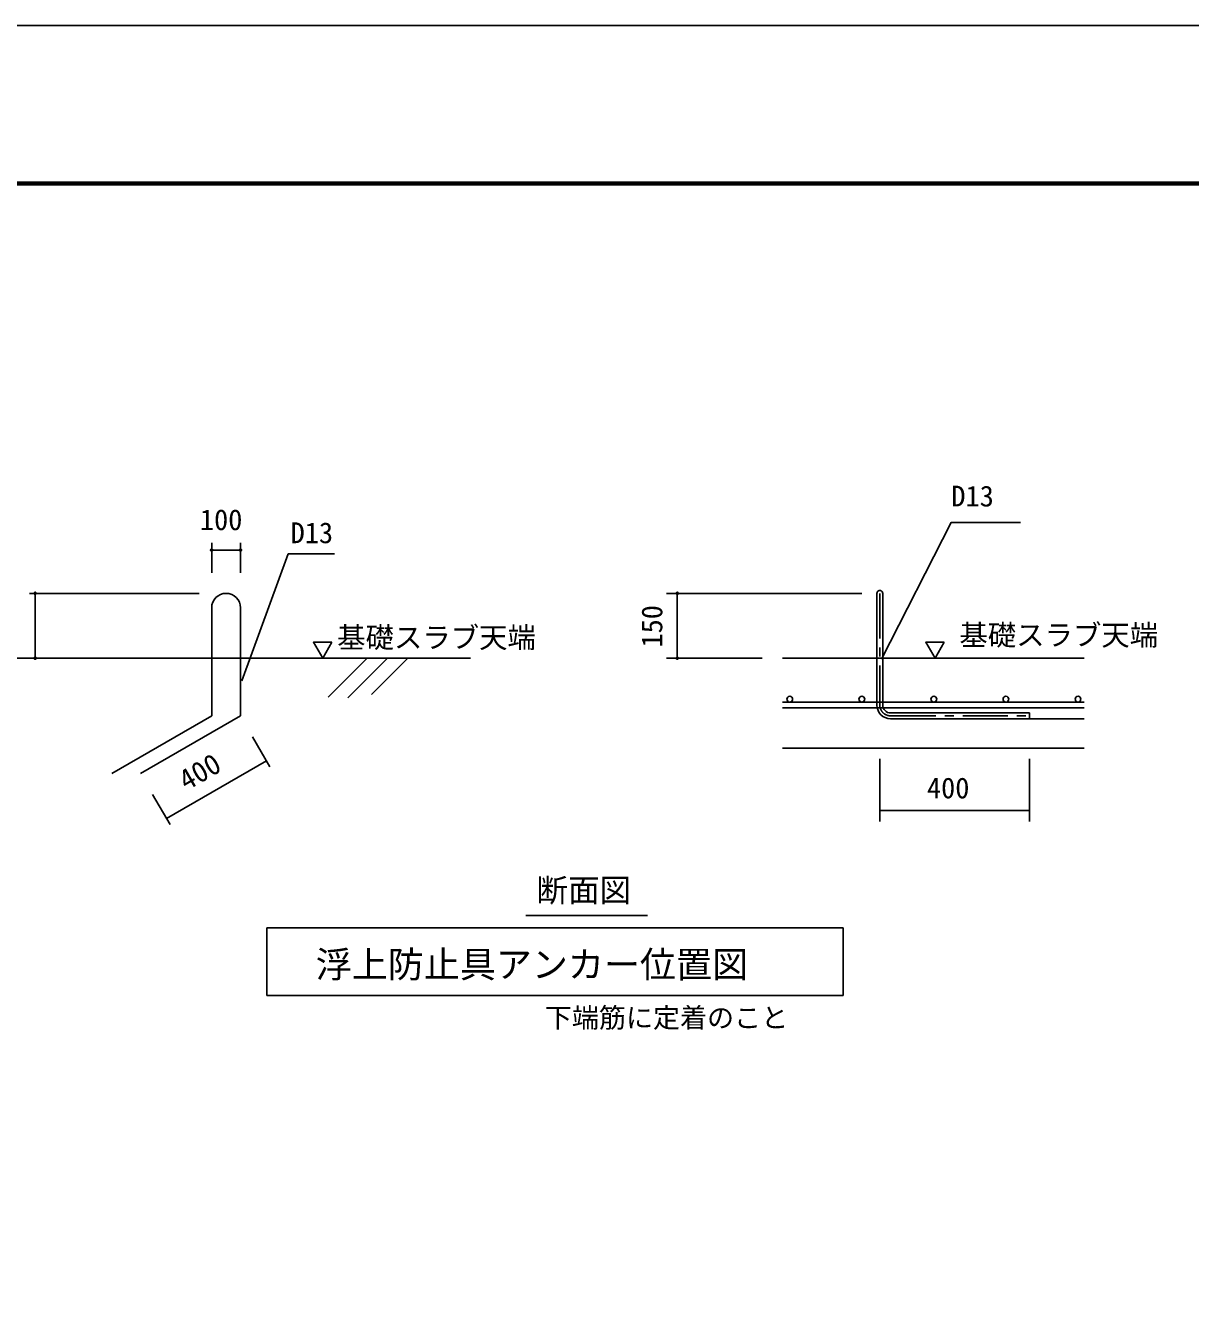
# Model space of a CAD drawing. Units: millimetres, scale not verified. Extents: x -14850 to 14850, y -10500 to 10500.
# Drawn here: x -532 to 5936, y 3453 to 10500 of the extents above; entities that cross this region are included whole.
import ezdxf
from ezdxf.enums import TextEntityAlignment as Align

# ---------------------------------------------------------------- set-up
doc = ezdxf.new("R2010")
doc.units = ezdxf.units.MM
doc.header["$LTSCALE"] = 50
doc.linetypes.add('CHAIN1', pattern=[8, 5, -1, 1, -1])
for name, color, linetype, lineweight in [('0-3_文字', 5, 'Continuous', 25), ('0-6_図面枠', 7, 'Continuous', 25), ('0-7_Axis_waku', 7, 'Continuous', 25)]:
    doc.layers.add(name, color=color, linetype=linetype, lineweight=lineweight)
doc.styles.add('ＭＳ ゴシック', font='')
doc.styles.get('ＭＳ ゴシック').set_extended_font_data('MS Gothic')

msp = doc.modelspace()

# ---------------------------------------------------------------- linework, layer by layer
at = {"layer": '0-3_文字', "color": 2}
for p, q in [((502.25, 7459.63), (502.25, 7626.78)), ((662.25, 7459.63), (662.25, 7626.78)), ((502.25, 7586.78), (662.25, 7586.78)), ((-509.12, 7346.49), (433.21, 7346.49)), ((-477.5, 6986.46), (-477.5, 7346.49)), ((4111.19, 7346.49), (3026.76, 7346.49)), ((3086.76, 7346.49), (3086.76, 6986.46)), ((-509.12, 6986.46), (-233.71, 6986.46)), ((3026.76, 6986.46), (3557.06, 6986.46)), ((5344.16, 6986.46), (3669.83, 6986.46)), ((729.42, 6550.12), (825.95, 6382.91)), ((5344.16, 6486.46), (3669.83, 6486.46)), ((251.14, 6097.23), (805.95, 6417.55)), ((4210.84, 6080.66), (4210.84, 6428.53)), ((5042.21, 6080.66), (5042.21, 6428.53)), ((174.6, 6229.8), (271.14, 6062.59)), ((4210.84, 6140.66), (5042.21, 6140.66))]:
    msp.add_line(p, q, dxfattribs=at)
at = {"layer": '0-3_文字'}
for p, q in [((502.25, 7584.78), (496.6, 7584.78)), ((502.25, 7590.78), (497.79, 7590.78)), ((506.71, 7590.78), (502.25, 7590.78)), ((507.89, 7584.78), (502.25, 7584.78)), ((662.25, 7584.78), (656.6, 7584.78)), ((662.25, 7590.78), (657.79, 7590.78)), ((666.71, 7590.78), (662.25, 7590.78)), ((667.89, 7584.78), (662.25, 7584.78)), ((-477.5, 7344.49), (-483.14, 7344.49)), ((-477.5, 7350.49), (-481.95, 7350.49)), ((-473.03, 7350.49), (-477.5, 7350.49)), ((-471.85, 7344.49), (-477.5, 7344.49)), ((3086.76, 7344.49), (3081.11, 7344.49)), ((3086.76, 7350.49), (3082.3, 7350.49)), ((3091.22, 7350.49), (3086.76, 7350.49)), ((3092.41, 7344.49), (3086.76, 7344.49)), ((-477.5, 6984.46), (-483.14, 6984.46)), ((-477.5, 6990.46), (-481.95, 6990.46)), ((-473.03, 6990.46), (-477.5, 6990.46)), ((-471.85, 6984.46), (-477.5, 6984.46)), ((3086.76, 6984.46), (3081.11, 6984.46)), ((3086.76, 6990.46), (3082.3, 6990.46)), ((3091.22, 6990.46), (3086.76, 6990.46)), ((3092.41, 6984.46), (3086.76, 6984.46))]:
    msp.add_line(p, q, dxfattribs=at)
at = {"layer": '0-3_文字', "color": 3}
for p, q in [((669.79, 6861.37), (926.95, 7566.52)), ((926.95, 7566.52), (1184.1, 7566.52)), ((4194.84, 6726.46), (4194.84, 7346.33)), ((4226.83, 6726.46), (4226.83, 7346.33)), ((502.25, 6666.46), (502.25, 7273.76)), ((662.25, 7266.49), (662.25, 6666.46)), ((1118.64, 6986.46), (1170.01, 7075.45)), ((4517.25, 6986.46), (4568.63, 7075.45)), ((-805.23, 6986.46), (1937.94, 6986.46)), ((1364.94, 6986.46), (1149.48, 6771.01)), ((1478.08, 6986.46), (1258.12, 6766.51)), ((1591.21, 6986.46), (1389.07, 6784.32)), ((5344.16, 6743.19), (3669.83, 6743.19)), ((3669.83, 6711.19), (5344.16, 6711.19)), ((502.25, 6666.46), (-51.99, 6346.47)), ((662.25, 6666.46), (107.43, 6346.14)), ((5042.21, 6682.46), (4270.83, 6682.46)), ((4270.83, 6650.46), (5344.16, 6650.46)), ((5042.21, 6682.46), (5042.21, 6650.46)), ((2245.67, 5558.86), (2921.68, 5558.86)), ((808.13, 5489.07), (4008.12, 5489.07)), ((808.13, 5114.07), (808.13, 5489.07)), ((4008.12, 5114.07), (4008.12, 5489.07)), ((808.13, 5114.07), (4008.12, 5114.07))]:
    msp.add_line(p, q, dxfattribs=at)
at = {"layer": '0-3_文字', "color": 3, "linetype": 'CHAIN1'}
for p, q in [((4210.83, 7346.33), (4210.83, 6726.46)), ((4270.83, 6666.46), (5042.21, 6666.46))]:
    msp.add_line(p, q, dxfattribs=at)
at = {"layer": '0-3_文字', "color": 3}
for points in [[(4220.95, 6981.95), (4606.68, 7739.66), (4992.41, 7739.66)], [(1118.64, 6986.46), (1067.26, 7075.45), (1170.01, 7075.45)], [(4517.25, 6986.46), (4465.88, 7075.45), (4568.63, 7075.45)]]:
    msp.add_lwpolyline(points, dxfattribs=at)
at = {"layer": '0-3_文字'}
for points in [[(502.25, 7592.78), (501.49, 7592.73), (500.75, 7592.59), (500.04, 7592.35), (499.35, 7592.03), (498.72, 7591.63), (498.14, 7591.15), (497.62, 7590.6), (497.18, 7589.99), (496.82, 7589.33), (496.54, 7588.63), (496.35, 7587.9), (496.26, 7587.15), (496.25, 7586.78), (502.25, 7586.78)], [(496.25, 7586.78), (496.29, 7586.02), (496.43, 7585.28), (496.67, 7584.57), (496.99, 7583.88), (497.39, 7583.25), (497.87, 7582.67), (498.42, 7582.15), (499.03, 7581.71), (499.69, 7581.35), (500.39, 7581.07), (501.12, 7580.88), (501.87, 7580.79), (502.25, 7580.78), (502.25, 7586.78)], [(508.25, 7586.78), (508.2, 7587.53), (508.06, 7588.27), (507.82, 7588.98), (507.5, 7589.67), (507.1, 7590.3), (506.62, 7590.88), (506.07, 7591.4), (505.46, 7591.84), (504.8, 7592.2), (504.1, 7592.48), (503.37, 7592.67), (502.62, 7592.76), (502.25, 7592.78), (502.25, 7586.78)], [(502.25, 7580.78), (503, 7580.82), (503.74, 7580.96), (504.45, 7581.2), (505.14, 7581.52), (505.77, 7581.92), (506.35, 7582.4), (506.87, 7582.95), (507.31, 7583.56), (507.67, 7584.22), (507.95, 7584.92), (508.14, 7585.65), (508.23, 7586.4), (508.25, 7586.78), (502.25, 7586.78)], [(662.25, 7592.78), (661.49, 7592.73), (660.75, 7592.59), (660.04, 7592.35), (659.36, 7592.03), (658.72, 7591.63), (658.14, 7591.15), (657.62, 7590.6), (657.18, 7589.99), (656.82, 7589.33), (656.54, 7588.63), (656.35, 7587.9), (656.26, 7587.15), (656.25, 7586.78), (662.25, 7586.78)], [(656.25, 7586.78), (656.29, 7586.02), (656.43, 7585.28), (656.67, 7584.57), (656.99, 7583.88), (657.39, 7583.25), (657.87, 7582.67), (658.42, 7582.15), (659.03, 7581.71), (659.69, 7581.35), (660.39, 7581.07), (661.12, 7580.88), (661.87, 7580.79), (662.25, 7580.78), (662.25, 7586.78)], [(668.25, 7586.78), (668.2, 7587.53), (668.06, 7588.27), (667.82, 7588.98), (667.5, 7589.67), (667.1, 7590.3), (666.62, 7590.88), (666.07, 7591.4), (665.46, 7591.84), (664.8, 7592.2), (664.1, 7592.48), (663.37, 7592.67), (662.62, 7592.76), (662.25, 7592.78), (662.25, 7586.78)], [(662.25, 7580.78), (663, 7580.82), (663.74, 7580.96), (664.46, 7581.2), (665.14, 7581.52), (665.77, 7581.92), (666.35, 7582.4), (666.87, 7582.95), (667.31, 7583.56), (667.68, 7584.22), (667.95, 7584.92), (668.14, 7585.65), (668.23, 7586.4), (668.25, 7586.78), (662.25, 7586.78)], [(-477.5, 7352.49), (-478.25, 7352.44), (-478.99, 7352.3), (-479.7, 7352.07), (-480.39, 7351.75), (-481.02, 7351.34), (-481.6, 7350.86), (-482.12, 7350.31), (-482.56, 7349.7), (-482.93, 7349.04), (-483.2, 7348.34), (-483.39, 7347.61), (-483.48, 7346.87), (-483.5, 7346.49), (-477.5, 7346.49)], [(-483.5, 7346.49), (-483.45, 7345.74), (-483.31, 7345), (-483.07, 7344.28), (-482.75, 7343.6), (-482.35, 7342.96), (-481.87, 7342.38), (-481.32, 7341.87), (-480.71, 7341.42), (-480.05, 7341.06), (-479.35, 7340.78), (-478.62, 7340.59), (-477.87, 7340.5), (-477.5, 7340.49), (-477.5, 7346.49)], [(-471.5, 7346.49), (-471.54, 7347.24), (-471.68, 7347.98), (-471.92, 7348.7), (-472.24, 7349.38), (-472.64, 7350.02), (-473.12, 7350.6), (-473.67, 7351.11), (-474.28, 7351.55), (-474.94, 7351.92), (-475.64, 7352.19), (-476.37, 7352.38), (-477.12, 7352.48), (-477.5, 7352.49), (-477.5, 7346.49)], [(-477.5, 7340.49), (-476.74, 7340.54), (-476, 7340.68), (-475.29, 7340.91), (-474.61, 7341.23), (-473.97, 7341.63), (-473.39, 7342.11), (-472.87, 7342.66), (-472.43, 7343.27), (-472.07, 7343.93), (-471.79, 7344.63), (-471.6, 7345.36), (-471.51, 7346.11), (-471.5, 7346.49), (-477.5, 7346.49)], [(3086.76, 7352.49), (3086.01, 7352.44), (3085.27, 7352.3), (3084.55, 7352.07), (3083.87, 7351.75), (3083.23, 7351.34), (3082.65, 7350.86), (3082.14, 7350.31), (3081.69, 7349.7), (3081.33, 7349.04), (3081.05, 7348.34), (3080.86, 7347.61), (3080.77, 7346.87), (3080.76, 7346.49), (3086.76, 7346.49)], [(3080.76, 7346.49), (3080.81, 7345.74), (3080.95, 7345), (3081.18, 7344.28), (3081.5, 7343.6), (3081.9, 7342.96), (3082.38, 7342.38), (3082.93, 7341.87), (3083.54, 7341.42), (3084.2, 7341.06), (3084.9, 7340.78), (3085.63, 7340.59), (3086.38, 7340.5), (3086.76, 7340.49), (3086.76, 7346.49)], [(3092.76, 7346.49), (3092.71, 7347.24), (3092.57, 7347.98), (3092.34, 7348.7), (3092.02, 7349.38), (3091.61, 7350.02), (3091.13, 7350.6), (3090.58, 7351.11), (3089.97, 7351.55), (3089.31, 7351.92), (3088.61, 7352.19), (3087.88, 7352.38), (3087.14, 7352.48), (3086.76, 7352.49), (3086.76, 7346.49)], [(3086.76, 7340.49), (3087.51, 7340.54), (3088.25, 7340.68), (3088.97, 7340.91), (3089.65, 7341.23), (3090.29, 7341.63), (3090.87, 7342.11), (3091.38, 7342.66), (3091.82, 7343.27), (3092.19, 7343.93), (3092.46, 7344.63), (3092.65, 7345.36), (3092.75, 7346.11), (3092.76, 7346.49), (3086.76, 7346.49)], [(-477.5, 6992.46), (-478.25, 6992.42), (-478.99, 6992.27), (-479.7, 6992.04), (-480.39, 6991.72), (-481.02, 6991.32), (-481.6, 6990.84), (-482.12, 6990.29), (-482.56, 6989.68), (-482.93, 6989.02), (-483.2, 6988.32), (-483.39, 6987.59), (-483.48, 6986.84), (-483.5, 6986.46), (-477.5, 6986.46)], [(-483.5, 6986.46), (-483.45, 6985.71), (-483.31, 6984.97), (-483.07, 6984.25), (-482.75, 6983.57), (-482.35, 6982.94), (-481.87, 6982.36), (-481.32, 6981.84), (-480.71, 6981.4), (-480.05, 6981.03), (-479.35, 6980.76), (-478.62, 6980.57), (-477.87, 6980.47), (-477.5, 6980.46), (-477.5, 6986.46)], [(-471.5, 6986.46), (-471.54, 6987.21), (-471.68, 6987.96), (-471.92, 6988.67), (-472.24, 6989.35), (-472.64, 6989.99), (-473.12, 6990.57), (-473.67, 6991.09), (-474.28, 6991.53), (-474.94, 6991.89), (-475.64, 6992.17), (-476.37, 6992.36), (-477.12, 6992.45), (-477.5, 6992.46), (-477.5, 6986.46)], [(-477.5, 6980.46), (-476.74, 6980.51), (-476, 6980.65), (-475.29, 6980.88), (-474.61, 6981.21), (-473.97, 6981.61), (-473.39, 6982.09), (-472.87, 6982.64), (-472.43, 6983.25), (-472.07, 6983.91), (-471.79, 6984.61), (-471.6, 6985.34), (-471.51, 6986.09), (-471.5, 6986.46), (-477.5, 6986.46)], [(3086.76, 6992.46), (3086.01, 6992.42), (3085.27, 6992.27), (3084.55, 6992.04), (3083.87, 6991.72), (3083.23, 6991.32), (3082.65, 6990.84), (3082.14, 6990.29), (3081.69, 6989.68), (3081.33, 6989.02), (3081.05, 6988.32), (3080.86, 6987.59), (3080.77, 6986.84), (3080.76, 6986.46), (3086.76, 6986.46)], [(3080.76, 6986.46), (3080.81, 6985.71), (3080.95, 6984.97), (3081.18, 6984.25), (3081.5, 6983.57), (3081.9, 6982.94), (3082.38, 6982.36), (3082.93, 6981.84), (3083.54, 6981.4), (3084.2, 6981.03), (3084.9, 6980.76), (3085.63, 6980.57), (3086.38, 6980.47), (3086.76, 6980.46), (3086.76, 6986.46)], [(3092.76, 6986.46), (3092.71, 6987.21), (3092.57, 6987.96), (3092.34, 6988.67), (3092.02, 6989.35), (3091.61, 6989.99), (3091.13, 6990.57), (3090.58, 6991.09), (3089.97, 6991.53), (3089.31, 6991.89), (3088.61, 6992.17), (3087.88, 6992.36), (3087.14, 6992.45), (3086.76, 6992.46), (3086.76, 6986.46)], [(3086.76, 6980.46), (3087.51, 6980.51), (3088.25, 6980.65), (3088.97, 6980.88), (3089.65, 6981.21), (3090.29, 6981.61), (3090.87, 6982.09), (3091.38, 6982.64), (3091.82, 6983.25), (3092.19, 6983.91), (3092.46, 6984.61), (3092.65, 6985.34), (3092.75, 6986.09), (3092.76, 6986.46), (3086.76, 6986.46)]]:
    msp.add_lwpolyline(points, close=True, dxfattribs=at)
at = {"layer": '0-3_文字', "color": 3}
for centre in [(3710.83, 6759.19), (4110.83, 6759.19), (4510.83, 6759.19), (4910.83, 6759.19), (5310.83, 6759.19)]:
    msp.add_circle(centre, 16, dxfattribs=at)
for centre, radius, start, end in [((582.25, 7266.49), 80, 0, 180), ((4210.83, 7346.49), 16, 359.4274, 180), ((4270.83, 6726.46), 76, 180, 270), ((4270.83, 6726.46), 44, 180, 270)]:
    msp.add_arc(centre, radius, start, end, dxfattribs=at)
at = {"layer": '0-3_文字', "color": 3, "linetype": 'CHAIN1'}
msp.add_arc((4270.83, 6726.46), 60, 180, 270, dxfattribs=at)
at = {"layer": '0-6_図面枠'}
msp.add_lwpolyline([(-14850, -10500), (14850, -10500), (14850, 10500), (-14850, 10500)], close=True, dxfattribs=at)
at = {"layer": '0-7_Axis_waku'}
for p, q in [((-12964, 9629), (14014, 9629)), ((-12963, 9628), (14013, 9628)), ((-12962, 9627), (14012, 9627)), ((-12961, 9626), (14011, 9626)), ((-12960, 9625), (14010, 9625)), ((-12959, 9624), (14009, 9624)), ((-12958, 9623), (14008, 9623)), ((-12957, 9622), (14007, 9622)), ((-12956, 9621), (14006, 9621)), ((-12955, 9620), (14005, 9620)), ((-12954, 9619), (14004, 9619)), ((-12953, 9618), (14003, 9618)), ((-12952, 9617), (14002, 9617)), ((-12951, 9616), (14001, 9616)), ((-12950, 9615), (14000, 9615))]:
    msp.add_line(p, q, dxfattribs=at)

# ---------------------------------------------------------------- texts
at = {"layer": '0-3_文字', "color": 4, "style": 'ＭＳ ゴシック'}
for s, height, p in [('D13', 115.5, (4607.94, 7794.25)), ('100', 115.5, (437, 7662.96)), ('D13', 115.5, (940.43, 7590.4)), ('基礎スラブ天端', 115.5, (4652.57, 7022.84)), ('基礎スラブ天端', 115.5, (1198.94, 7009.39)), ('400', 115.5, (4472.39, 6173.73)), ('断面図', 128.4, (2305.11, 5595.34)), ('浮上防止具アンカー位置図', 146.6, (1079.78, 5169.15)), ('下端筋に定着のこと', 110, (2351.53, 4902.59))]:
    msp.add_text(s, height=height, dxfattribs=at).set_placement(p, align=Align.BOTTOM_LEFT)
for s, rotation, p in [('150', 90, (3038.19, 7045.76)), ('400', 30, (379.8, 6217.49))]:
    msp.add_text(s, height=115.5, rotation=rotation, dxfattribs=at).set_placement(p, align=Align.BOTTOM_LEFT)

doc.saveas('drawing.dxf')
